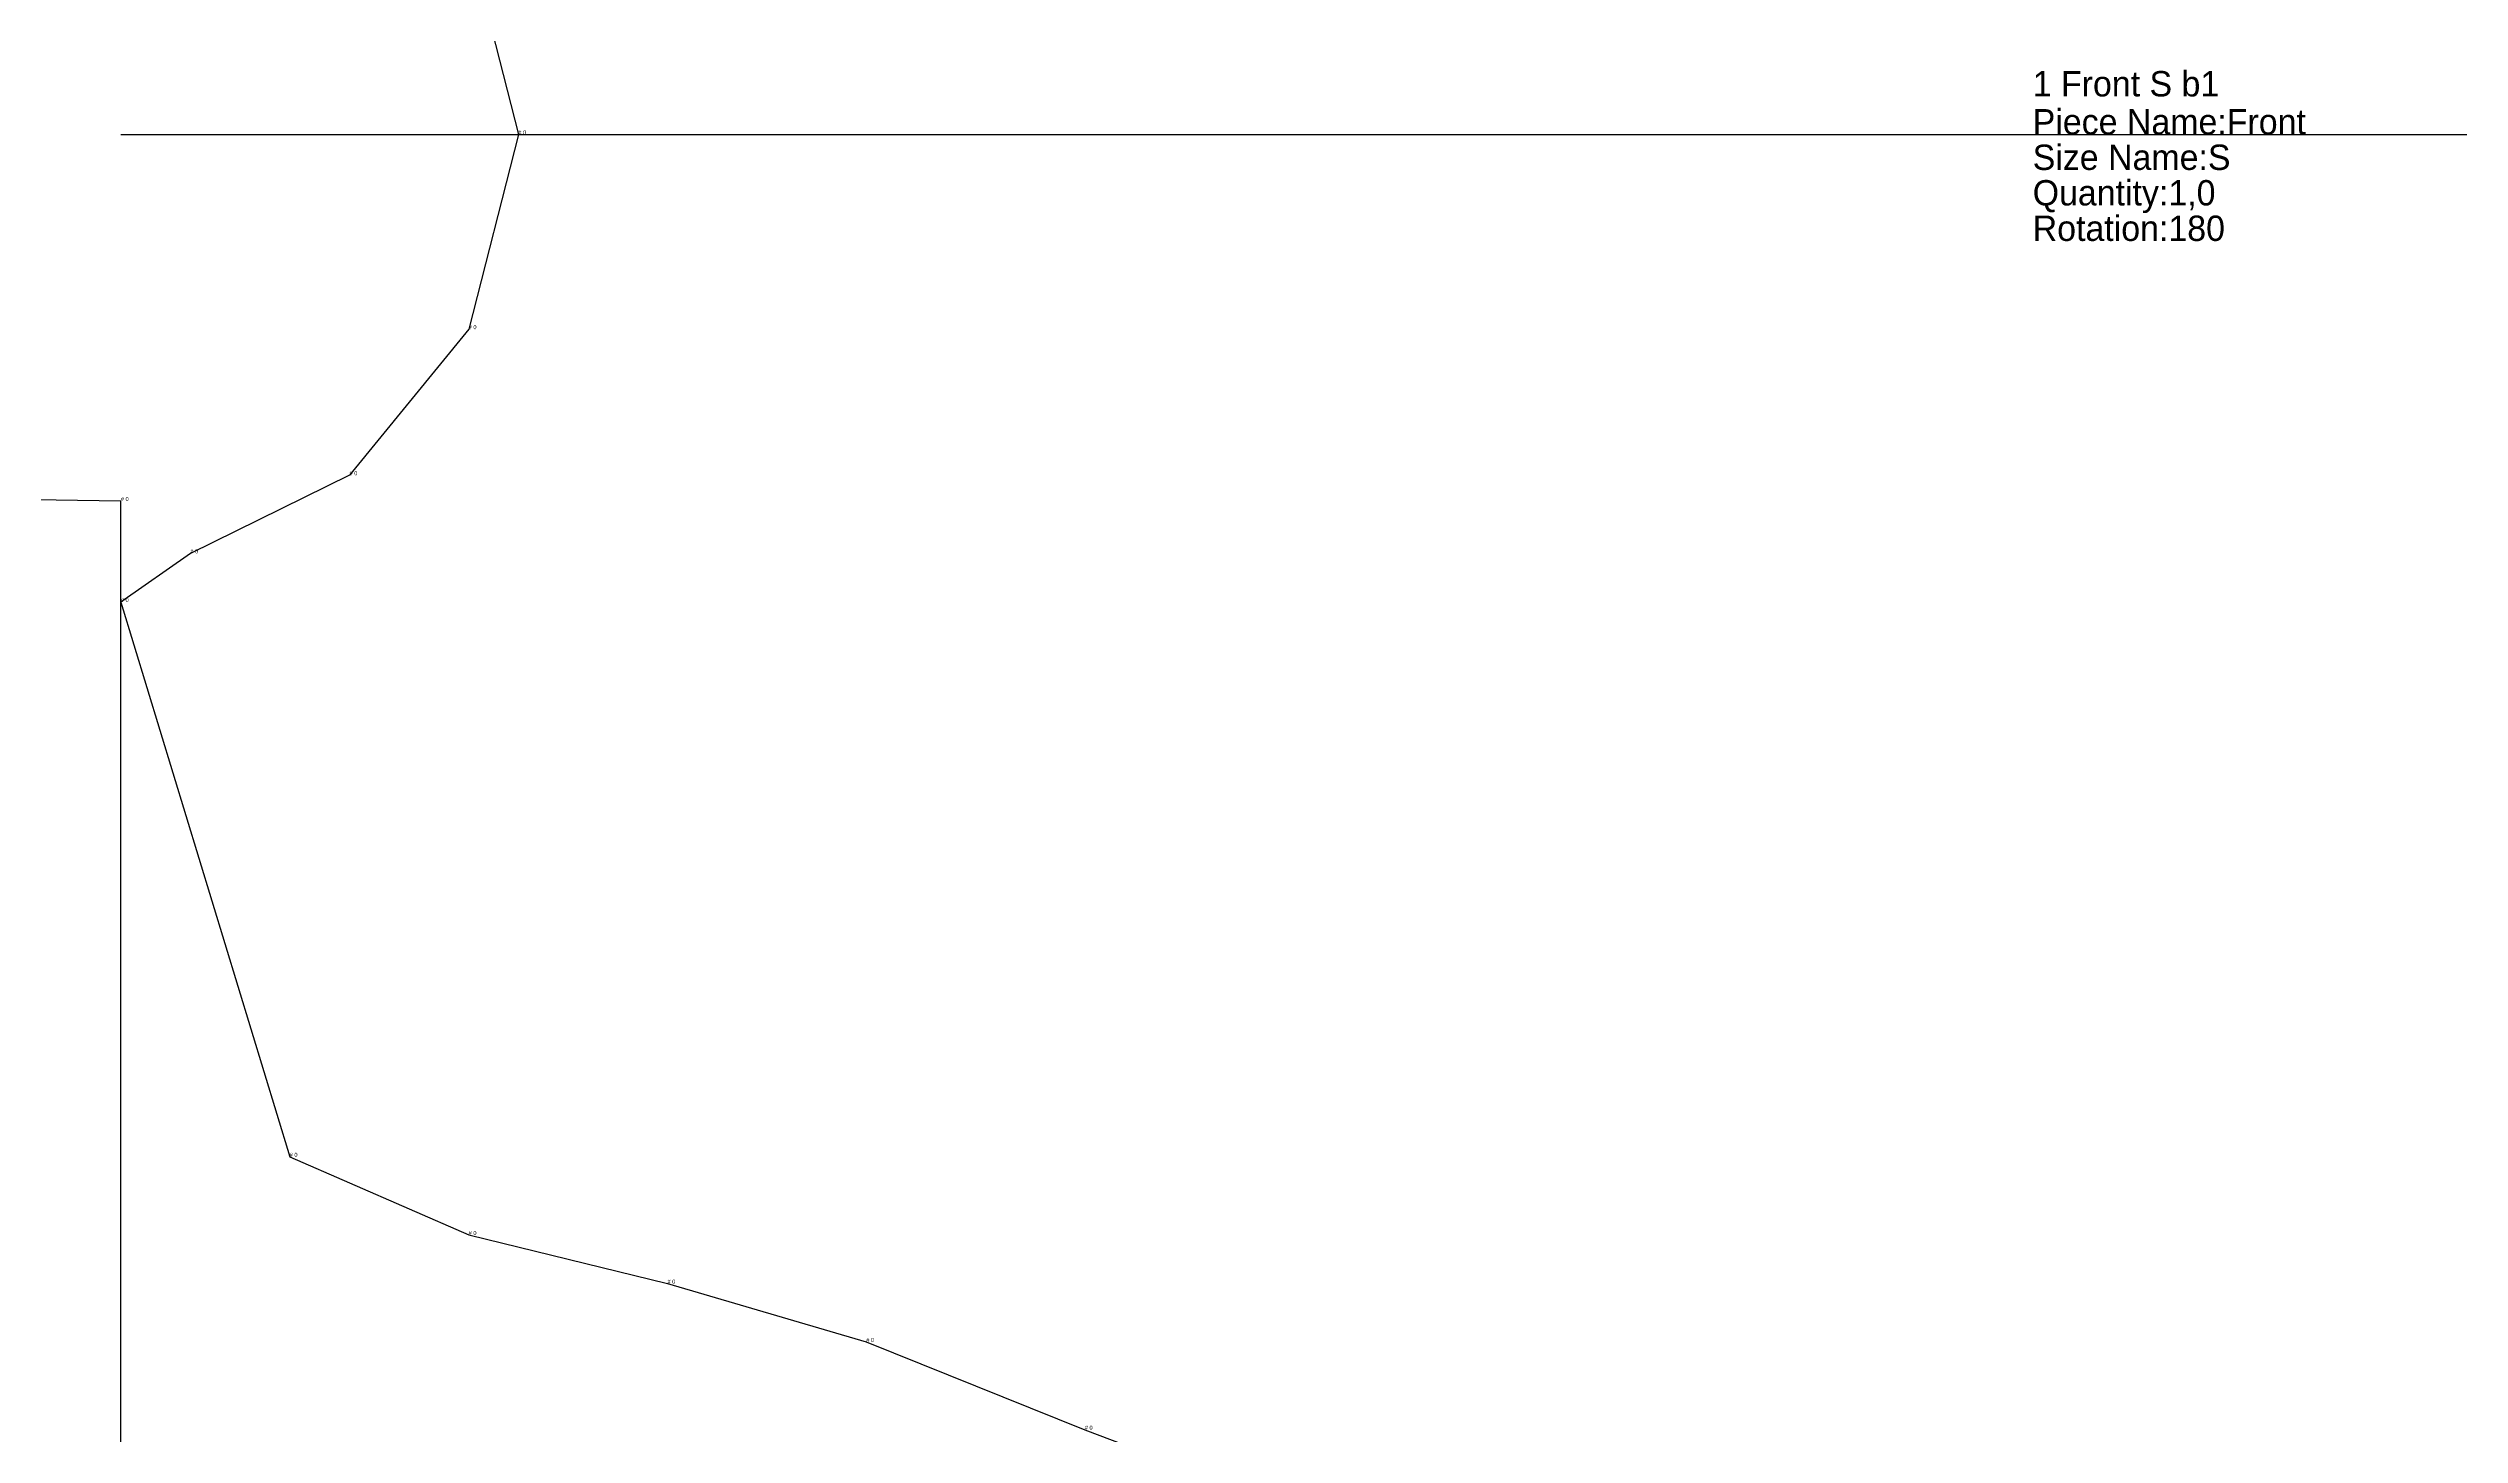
# Model space of a CAD drawing. Extents: x 0 to 2895, y 14 to 1602.
# Drawn here: x 2169.1 to 2644.7, y 537.5 to 810.9 of the extents above; entities that cross this region are included whole.
import ezdxf

# ---------------------------------------------------------------- set-up
doc = ezdxf.new("R2010")
doc.units = 0
for name, color, linetype in [('1', 1, 'CONTINUOUS'), ('15', 7, 'CONTINUOUS'), ('5', 3, 'CONTINUOUS'), ('7', 5, 'CONTINUOUS')]:
    doc.layers.add(name, color=color, linetype=linetype)

# ---------------------------------------------------------------- blocks, each defined once
blk = doc.blocks.new('M0001_Front')
at = {"layer": '1'}
blk.add_lwpolyline([(2252, 832.3), (2261.8, 793.9), (2252, 755.5), (2228.5, 726.7), (2197.1, 711.3), (2183.4, 701.7), (2216.7, 592.3), (2252, 576.9), (2291.2, 567.3), (2330.4, 555.8), (2373.5, 538.5), (2408.8, 525.1), (2634.2, 530.9), (2889, 534.7)], dxfattribs=at)
at = {"layer": '5'}
blk.add_line((2183.4, 793.9), (2889, 793.9), dxfattribs=at)
at = {"layer": '7'}
blk.add_line((2289.24, 793.9), (2783.16, 793.9), dxfattribs=at)
at = {"layer": '1'}
for s, height, p in [('Piece Name:Front', 5, (2560.44, 793.9)), ('# 0', 0.8, (2261.8, 793.9)), ('Size Name:S', 5, (2560.44, 786.9)), ('Quantity:1,0', 5, (2560.44, 779.9)), ('Rotation:180', 5, (2560.44, 772.9)), ('# 0', 0.8, (2252, 755.5)), ('# 0', 0.8, (2228.5, 726.7)), ('# 0', 0.8, (2197.1, 711.3)), ('# 0', 0.8, (2183.4, 701.7)), ('# 0', 0.8, (2216.7, 592.3)), ('# 0', 0.8, (2252, 576.9)), ('# 0', 0.8, (2291.2, 567.3)), ('# 0', 0.8, (2330.4, 555.8)), ('# 0', 0.8, (2373.5, 538.5))]:
    blk.add_text(s, height=height, dxfattribs=at).set_placement(p)
at = {"layer": '15'}
blk.add_text('1 Front S b1', height=5, dxfattribs=at).set_placement((2560.44, 801.4))
blk = doc.blocks.new('M0011_Front')
at = {"layer": '1'}
blk.add_lwpolyline([(1923.4, 177.6), (2183.4, 181.6), (2183.4, 451.6), (2183.4, 721.6), (1923.4, 725.6)], dxfattribs=at)
blk.add_text('# 0', height=0.8, dxfattribs=at).set_placement((2183.4, 721.6))

msp = doc.modelspace()

# ---------------------------------------------------------------- block references
for name in ['M0001_Front', 'M0011_Front']:
    msp.add_blockref(name, (0, 0))

doc.saveas('drawing.dxf')
